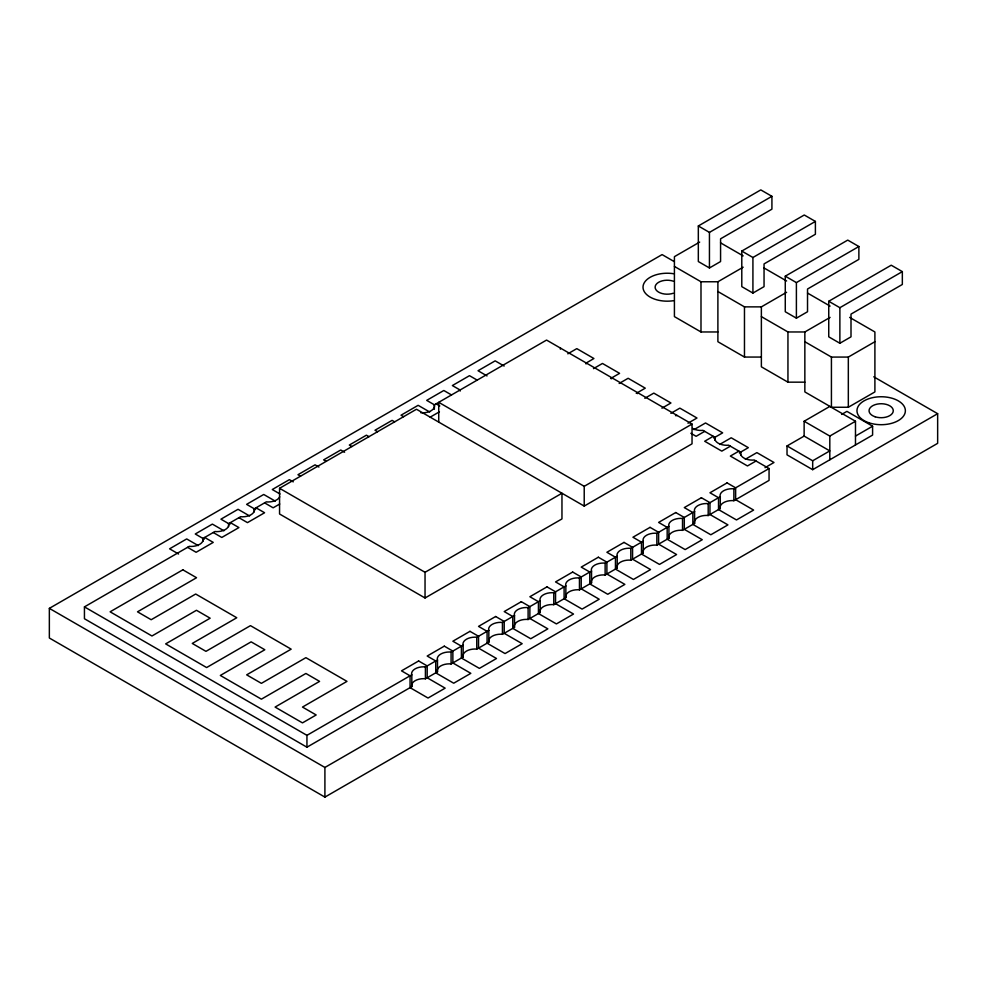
<?xml version="1.0" encoding="UTF-8"?>
<svg xmlns="http://www.w3.org/2000/svg" width="987" height="987" viewBox="0 0 987 987"><rect width="100%" height="100%" fill="white"/><g stroke="black" fill="none" stroke-linecap="round" stroke-linejoin="round"><path stroke-width="1.48" d="M560.345 349.164L560.579 348.164M586.019 363.981L586.253 362.994L593.915 358.515L576.803 348.633L567.809 353.827M611.693 378.798L611.928 377.811M637.368 393.628L637.602 392.629M692.64 428.432A12.103 6.983 0 0 0 701.189 430.468L702.917 430.344L714.983 437.315L714.761 438.314A12.103 6.983 0 0 0 726.864 445.297L728.579 445.162L740.657 452.132L740.657 455.106M740.657 452.132L740.435 453.132A12.103 6.983 0 0 0 752.538 460.115L754.253 459.991L769.058 468.529L769.058 480.398L733.872 500.717L732.144 500.582A12.103 6.983 0 0 0 720.041 507.565L720.276 508.564L708.197 515.535L706.47 515.399A12.103 6.983 0 0 0 694.367 522.394L694.601 523.381L682.523 530.352L680.796 530.229A12.103 6.983 0 0 0 668.692 537.212L668.927 538.211L656.848 545.182L655.121 545.046A12.103 6.983 0 0 0 643.018 552.041L643.253 553.028L630.804 560.221L629.077 560.085A12.103 6.983 0 0 0 616.974 567.069L617.208 568.068L605.13 575.039L603.402 574.903A12.103 6.983 0 0 0 591.299 581.898L591.534 582.885L579.455 589.856L577.728 589.732A12.103 6.983 0 0 0 565.637 596.716L565.859 597.715L553.781 604.686L552.066 604.55A12.103 6.983 0 0 0 539.963 611.545L540.185 612.532L528.107 619.503L526.392 619.38A12.103 6.983 0 0 0 514.289 626.363L514.511 627.35L502.432 634.333L500.717 634.197A12.103 6.983 0 0 0 488.614 641.18L488.836 642.179L476.758 649.15L475.043 649.014A12.103 6.983 0 0 0 462.94 656.01L463.162 656.997L451.084 663.967L449.369 663.844A12.103 6.983 0 0 0 437.266 670.827L437.488 671.826L425.409 678.797L423.694 678.661A12.103 6.983 0 0 0 411.591 685.657L411.813 686.644L306.945 747.196L84.438 618.738L84.438 606.882L189.319 546.329L191.034 546.453A12.103 6.983 0 0 0 203.137 539.47L202.915 538.483L214.993 531.5L216.708 531.635A12.103 6.983 0 0 0 228.811 524.652L228.589 523.653L240.668 516.682L242.383 516.818A12.103 6.983 0 0 0 254.486 509.823L254.264 508.836L266.33 501.865L268.057 501.988A12.103 6.983 0 0 0 279.74 496.806M698.327 225.974L760.792 189.899L771.92 196.327L771.92 209.17L720.572 238.817L720.572 261.543L709.443 267.97L698.327 261.543L698.327 225.974L709.443 232.389L771.92 196.327M873.754 376.8L937.65 413.689L937.65 443.336L324.908 797.101L49.35 638.009L49.35 608.362L662.092 254.597L674.072 261.518M699.672 242.086L674.417 256.669L674.417 316.617L700.992 331.965L717.894 331.965M279.555 488.294L425.039 572.287L561.961 493.241L561.961 518.928L425.039 597.986L279.555 513.993L279.555 488.294L416.477 409.247L584.218 506.084L692.035 443.829L692.035 424.065L546.564 340.071L434.342 404.855L434.342 409.309M279.728 504.012L273.14 507.811L264.59 502.864M430.184 417.143L439.4 411.826M741.792 251.068L804.269 215.006L815.398 221.421L815.398 234.264L764.049 263.911L764.049 286.637L752.921 293.065L741.792 286.637L741.792 251.068L752.921 257.496L815.398 221.421M674.417 266.428L700.992 281.764L717.894 281.764L743.149 267.193M593.483 368.644L602.465 363.463L619.589 373.345L610.595 378.527M785.27 276.175L847.747 240.1L858.875 246.528L858.875 259.371L807.526 289.018L807.526 311.744L796.398 318.172L785.27 311.744L785.27 276.175L796.398 282.59L858.875 246.528M619.157 383.474L628.139 378.28L645.264 388.162L636.27 393.357M717.894 291.523L744.469 306.871L761.372 306.871L786.614 292.288M644.832 398.292L653.813 393.11L670.938 402.992L661.944 408.174M828.747 301.269L891.224 265.207L902.34 271.622L902.34 284.466L851.004 314.113L851.004 336.838L839.875 343.266L828.747 336.838L828.747 301.269L839.875 307.697L902.34 271.622M761.372 316.63L787.947 331.965L804.849 331.965L830.092 317.395M670.876 413.331L679.858 408.137L696.982 418.019L687.988 423.213M438.734 422.091L438.734 402.326L584.218 486.32L692.035 424.065M693.984 429.641L705.532 422.967L722.657 432.849L713.663 438.031M704.681 431.368L696.119 436.303L690.851 433.268M804.849 341.724L831.424 357.072L848.327 357.072L874.901 341.724M713.243 436.303L704.681 441.251L721.793 451.133L730.355 446.186M719.659 444.458L731.207 437.784L748.331 447.666L739.337 452.86M738.918 451.133L730.355 456.068L747.467 465.95L756.03 461.015M841.652 414.417L846.92 411.369L872.594 426.199L872.594 435.082L812.683 469.676L787.021 454.847L787.021 445.951L812.683 460.781L829.808 450.899L804.134 436.081L804.134 421.252L829.808 406.434L855.482 421.252L855.482 444.964M745.333 459.276L756.881 452.614L773.993 462.496L765.011 467.678M804.849 331.965L804.849 391.925L831.424 407.261L848.327 407.261L874.901 391.925L874.901 331.965L849.659 317.395M787.021 445.951L804.134 436.081M84.438 606.882L306.945 735.34L411.813 674.787L411.591 673.8A12.103 6.983 0 0 1 423.694 666.805L425.409 666.941L437.488 659.97L437.266 658.971A12.103 6.983 0 0 1 449.369 651.988L451.084 652.111L463.162 645.14L462.94 644.153A12.103 6.983 0 0 1 475.043 637.158L476.758 637.294L488.836 630.323L488.614 629.324A12.103 6.983 0 0 1 500.717 622.341L502.432 622.476L514.511 615.493L514.289 614.506A12.103 6.983 0 0 1 526.392 607.523L528.107 607.647L540.185 600.676L539.963 599.677A12.103 6.983 0 0 1 552.066 592.693L553.781 592.829L565.859 585.859L565.637 584.859A12.103 6.983 0 0 1 577.728 577.876L579.455 578L591.534 571.029L591.299 570.042A12.103 6.983 0 0 1 603.402 563.046L605.13 563.182L617.208 556.212L616.974 555.212A12.103 6.983 0 0 1 629.077 548.229L630.804 548.353L643.253 541.172L643.018 540.173A12.103 6.983 0 0 1 655.121 533.19L656.848 533.325L668.927 526.342L668.692 525.355A12.103 6.983 0 0 1 680.796 518.372L682.523 518.496L694.601 511.525L694.367 510.538A12.103 6.983 0 0 1 706.47 503.543L708.197 503.678L720.276 496.708L720.041 495.708A12.103 6.983 0 0 1 732.144 488.725L733.872 488.849L769.058 468.529M804.134 421.252L829.808 436.069L855.482 421.252M855.482 436.081L872.594 426.199M49.35 608.362L324.908 767.454L937.65 413.689M675.515 415.65L677.242 415.515M717.894 281.764L717.894 341.724L744.469 357.06L761.372 357.06M761.372 306.871L761.372 366.819L787.947 382.166L804.849 382.166M420.746 412.714L422.473 412.837A12.103 6.983 0 0 0 434.576 405.854L434.342 404.855M720.559 242.851L743.149 255.892M764.024 267.958L786.614 280.999M807.514 293.053L830.092 306.093M504.147 366.041L495.166 360.86L478.041 370.73L487.035 375.924M477.19 380.118L469.491 375.677L452.367 385.559L460.078 390.001L460.238 391.025M451.515 394.948L443.817 390.494L426.705 400.377L434.403 404.83M436.118 403.843L439.783 405.953M429.69 411.986L418.143 405.324L401.03 415.206L403.597 416.687M394.664 421.844L392.098 420.363L374.986 430.246L377.552 431.726M368.99 436.661L366.424 435.181L349.312 445.063L351.878 446.543M344.599 452.231L340.749 449.998L323.637 459.88L326.203 461.361M318.924 467.048L315.075 464.828L297.963 474.71L300.529 476.19M293.25 481.866L289.401 479.645L272.289 489.527L279.987 493.981M275.287 501.137L263.726 494.475L246.614 504.357L255.596 509.539M256.028 507.811L264.59 512.746L247.466 522.629L238.916 517.694M249.612 515.967L238.052 509.292L220.94 519.174L229.922 524.356M230.353 522.629L238.916 527.576L221.791 537.459L213.241 532.511M223.938 530.784L212.378 524.109L195.266 533.992L204.247 539.186M204.679 537.459L213.241 542.394L196.117 552.276L187.567 547.341M198.264 545.614L186.703 538.939L169.591 548.821L178.573 554.003M848.327 357.072L848.327 407.261M839.875 307.697L839.875 343.266M831.424 357.072L831.424 407.261M829.808 436.069L829.808 459.794M812.683 460.781L812.683 469.676M796.398 282.59L796.398 318.172M787.947 331.965L787.947 382.166M752.921 257.496L752.921 293.065M744.469 306.871L744.469 357.06M733.872 488.849L733.872 500.717M720.276 496.708L720.276 508.564M714.983 437.315L714.983 440.276M709.443 232.389L709.443 267.97M708.197 503.678L708.197 515.535M700.992 281.764L700.992 331.965M694.601 511.525L694.601 523.381M682.523 518.496L682.523 530.352M668.927 526.342L668.927 538.211M656.848 533.325L656.848 545.182M643.253 541.172L643.253 553.028M630.804 548.353L630.804 560.221M617.208 556.212L617.208 568.068M605.13 563.182L605.13 575.039M591.534 571.029L591.534 582.885M584.218 486.32L584.218 506.084M579.455 578L579.455 589.856M565.859 585.859L565.859 597.715M553.781 592.829L553.781 604.686M540.185 600.676L540.185 612.532M528.107 607.647L528.107 619.503M514.511 615.493L514.511 627.35M502.432 622.476L502.432 634.333M488.836 630.323L488.836 642.179M476.758 637.294L476.758 649.15M463.162 645.14L463.162 656.997M451.084 652.111L451.084 663.967M437.488 659.97L437.488 671.826M425.409 666.941L425.409 678.797M425.039 572.287L425.039 597.986M411.813 674.787L411.813 686.644M324.908 767.454L324.908 797.101M306.945 735.34L306.945 747.196M254.264 508.836L254.264 511.797M228.589 523.653L228.589 526.614M202.915 538.483L202.915 541.444M673.492 300.702A24.206 13.978 0 0 1 643.018 287.205A24.206 13.978 0 0 1 673.492 273.707M673.27 293.262A12.103 6.983 0 0 1 655.121 287.205A12.103 6.983 0 0 1 673.27 281.159M182.854 569.82L110.112 611.817L151.961 635.986L196.462 610.287L210.157 618.195L165.656 643.882L206.628 667.545L251.13 641.846L264.824 649.754L220.323 675.453L261.395 699.166L305.896 673.467L319.591 681.375L275.089 707.074L302.478 722.879L316.173 714.97L302.478 707.074L346.98 681.375L305.896 657.663L261.395 683.349L246.664 674.849L291.165 649.162L250.464 625.647L205.962 651.346L192.268 643.438L236.769 617.751L195.685 594.026L151.184 619.725L137.501 611.817L196.549 577.728L182.854 569.82M418.624 660.969L401.512 670.852L410.061 675.799L410.061 687.655L428.037 698.031L445.149 688.149L427.186 677.773L427.186 665.917L418.624 660.969M444.298 646.152L427.186 656.034L435.736 660.969L435.736 672.838L453.712 683.214L470.824 673.331L452.86 662.956L452.86 651.099L444.298 646.152M469.972 631.335L452.86 641.217L461.41 646.152L461.41 658.008L479.386 668.384L496.498 658.502L478.535 648.126L478.535 636.27L469.972 631.335M495.647 616.505L478.535 626.387L487.084 631.335L487.084 643.191L505.06 653.567L522.172 643.684L504.209 633.309L504.209 621.452L495.647 616.505M521.321 601.688L504.209 611.57L512.759 616.505L512.759 628.361L530.735 638.737L547.847 628.855L529.871 618.479L529.871 606.623L521.321 601.688M546.995 586.858L529.871 596.74L538.433 601.688L538.433 613.544L556.409 623.92L573.521 614.037L555.545 603.662L555.545 591.805L546.995 586.858M572.67 572.041L555.545 581.923L564.108 586.858L564.108 598.727L582.083 609.102L599.195 599.22L581.22 588.844L581.22 576.976L572.67 572.041M598.344 557.223L581.22 567.106L589.782 572.041L589.782 583.897L607.758 594.273L624.87 584.39L606.894 574.015L606.894 562.158L598.344 557.223M624.018 542.394L606.894 552.276L615.456 557.223L615.456 569.08L633.432 579.455L650.544 569.573L632.568 559.197L632.568 547.341L624.018 542.394M650.063 527.354L632.938 537.236L641.501 542.184L641.501 554.04L659.476 564.416L676.588 554.534L658.613 544.158L658.613 532.301L650.063 527.354M675.737 512.537L658.613 522.419L667.175 527.354L667.175 539.21L685.151 549.586L702.263 539.716L684.287 529.34L684.287 517.472L675.737 512.537M701.399 497.719L684.287 507.589L692.849 512.537L692.849 524.393L710.813 534.769L727.937 524.887L709.961 514.511L709.961 502.654L701.399 497.719M727.074 482.89L709.961 492.772L718.524 497.719L718.524 509.576L736.487 519.952L753.612 510.069L735.636 499.693L735.636 487.837L727.074 482.89M869.066 422.831A24.206 13.978 0 0 0 905.375 410.728A24.206 13.978 0 0 0 869.066 398.625A24.206 13.978 0 0 0 869.066 422.831M875.111 416.773A12.103 6.983 0 0 0 893.272 410.728A12.103 6.983 0 0 0 875.111 404.67A12.103 6.983 0 0 0 875.111 416.773"/></g></svg>
